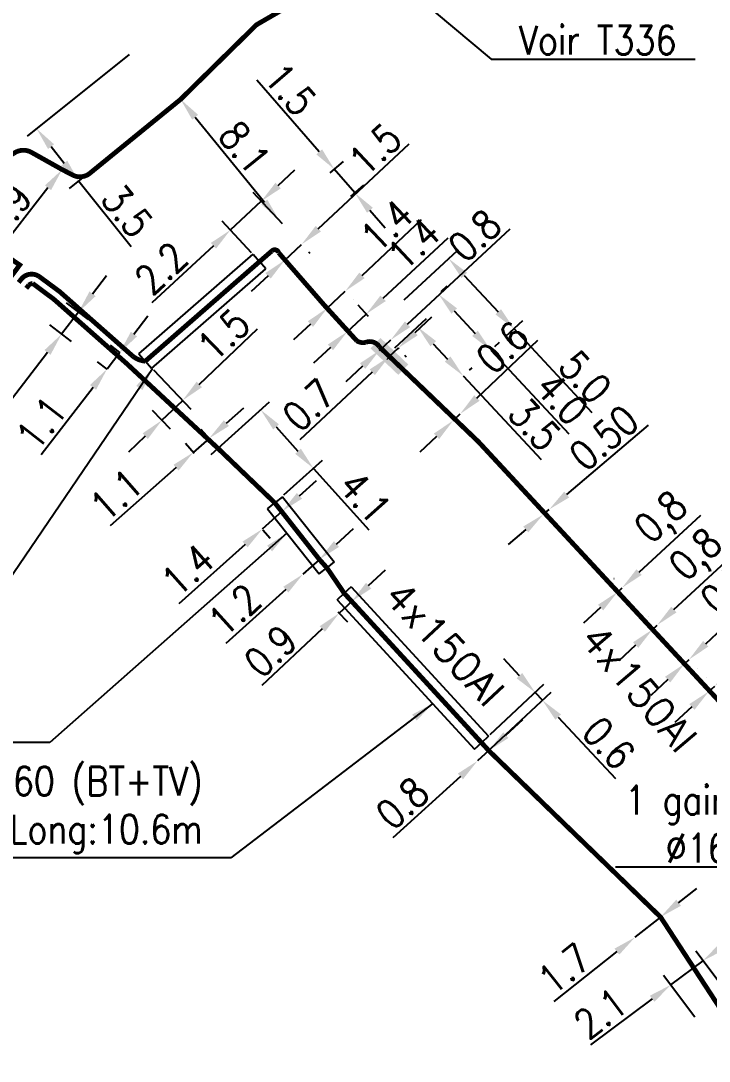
# Model space of a CAD drawing. Header units: millimetres. Extents: x 80000 to 81010, y 144000 to 145002.
# Drawn here: x 80829.4 to 80865.3, y 144301.1 to 144355.3 of the extents above; entities that cross this region are included whole.
import ezdxf
from ezdxf.enums import TextEntityAlignment as Align

# ---------------------------------------------------------------- set-up
doc = ezdxf.new("R2010")
doc.units = ezdxf.units.MM
doc.header["$PDMODE"] = 34
doc.linetypes.add('B_ST_AL', pattern=[2000, 1000, 1000])
doc.layers.get('0').update_dxf_attribs({"linetype": 'CONTINUOUS'})
doc.layers.get('Defpoints').update_dxf_attribs({"linetype": 'CONTINUOUS'})
for name, color, linetype in [('B_100', 3, 'CONTINUOUS'), ('B_300', 7, 'CONTINUOUS'), ('B_400', 7, 'CONTINUOUS')]:
    doc.layers.add(name, color=color, linetype=linetype)
doc.styles.add('M_ROMANS', font='ROMANS.shx', dxfattribs={"width": 0.75})
doc.styles.get("Standard").update_dxf_attribs({"font": 'romans.shx', "width": 0.85})
doc.dimstyles.get("Standard").update_dxf_attribs({"dimtxt": 1.5, "dimasz": 1.2, "dimexe": 0.625, "dimexo": 0.625, "dimgap": 0.25, "dimtad": 1, "dimdec": 1, "dimzin": 0, "dimdsep": 46, "dimtxsty": 'Standard', "dimcen": -0.5, "dimadec": 0, "dimazin": 0, "dimtfac": 1, "dimtdec": 1, "dimtmove": 0, "dimatfit": 3, "dimfxl": 0, "dimtolj": 1, "dimtzin": 0, "dimarcsym": 0})

# ---------------------------------------------------------------- blocks, each defined once
blk = doc.blocks.new('*D161')
at = {"layer": 'B_100', "color": 0, "linetype": 'Continuous', "lineweight": -2, "transparency": 16777216}
for p, q in [((80844.975, 144348.478), (80841.733, 144352.211)), ((80845.552, 144347.39), (80846.233, 144347.982)), ((80846.831, 144346.34), (80845.761, 144347.572)), ((80846.622, 144346.158), (80847.303, 144346.75)), ((80847.618, 144345.434), (80848.404, 144344.528))]:
    blk.add_line(p, q, dxfattribs=at)
at = {"layer": 'B_100', "color": 0, "linetype": 'Continuous', "transparency": 16777216}
for points in [[(80845.126, 144348.609), (80844.824, 144348.347), (80845.761, 144347.572)], [(80847.769, 144345.565), (80847.467, 144345.303), (80846.831, 144346.34)]]:
    blk.add_solid(points, dxfattribs=at)
at = {"layer": 'Defpoints', "color": 0, "linetype": 'Continuous', "transparency": 16777216}
for p in [(80845.08, 144346.98), (80846.831, 144346.34), (80846.15, 144345.748)]:
    blk.add_point(p, dxfattribs=at)
at = {"layer": 'B_100', "color": 0, "linetype": 'Continuous', "transparency": 16777216, "insert": (80843.468, 144351.739), "char_height": 1.5, "attachment_point": 5, "rotation": 310.9672}
blk.add_mtext('\\A1;1.5', dxfattribs=at)
blk = doc.blocks.new('*D166')
at = {"layer": 'B_100', "color": 0, "linetype": 'Continuous', "lineweight": -2, "transparency": 16777216}
for p, q in [((80849.403, 144340.77), (80852.169, 144343.346)), ((80852.53, 144342.042), (80854.293, 144340.147)), ((80854.691, 144338.878), (80855.569, 144339.695)), ((80855.111, 144339.269), (80859.171, 144334.909))]:
    blk.add_line(p, q, dxfattribs=at)
at = {"layer": 'B_100', "color": 0, "linetype": 'Continuous', "transparency": 16777216}
for points in [[(80852.676, 144342.178), (80852.383, 144341.905), (80851.712, 144342.92)], [(80854.44, 144340.284), (80854.147, 144340.011), (80855.111, 144339.269)]]:
    blk.add_solid(points, dxfattribs=at)
at = {"layer": 'Defpoints', "color": 0, "linetype": 'Continuous', "transparency": 16777216}
for p in [(80848.945, 144340.344), (80855.111, 144339.269), (80854.234, 144338.452)]:
    blk.add_point(p, dxfattribs=at)
at = {"layer": 'B_100', "color": 0, "linetype": 'Continuous', "transparency": 16777216, "insert": (80858.822, 144336.751), "char_height": 1.5, "attachment_point": 5, "rotation": 312.9569}
blk.add_mtext('\\A1;5.0', dxfattribs=at)
blk = doc.blocks.new('*D167')
at = {"layer": 'B_100', "color": 0, "linetype": 'Continuous', "lineweight": -2, "transparency": 16777216}
for p, q in [((80851.331, 144341.201), (80851.643, 144341.492)), ((80852.004, 144340.188), (80853.089, 144339.023)), ((80854.124, 144338.347), (80854.364, 144338.571)), ((80853.907, 144338.145), (80857.966, 144333.785))]:
    blk.add_line(p, q, dxfattribs=at)
at = {"layer": 'B_100', "color": 0, "linetype": 'Continuous', "transparency": 16777216}
for points in [[(80852.15, 144340.324), (80851.857, 144340.052), (80851.186, 144341.066)], [(80853.235, 144339.159), (80852.942, 144338.887), (80853.907, 144338.145)]]:
    blk.add_solid(points, dxfattribs=at)
at = {"layer": 'Defpoints', "color": 0, "linetype": 'Continuous', "transparency": 16777216}
for p in [(80850.874, 144340.775), (80853.666, 144337.921), (80853.907, 144338.145)]:
    blk.add_point(p, dxfattribs=at)
at = {"layer": 'B_100', "color": 0, "linetype": 'Continuous', "transparency": 16777216, "insert": (80857.617, 144335.627), "char_height": 1.5, "attachment_point": 5, "rotation": 312.9569}
blk.add_mtext('\\A1;4.0', dxfattribs=at)
blk = doc.blocks.new('*D168')
at = {"layer": 'B_100', "color": 0, "linetype": 'Continuous', "lineweight": -2, "transparency": 16777216}
for p, q in [((80861.626, 144326.586), (80864.839, 144329.551)), ((80860.08, 144326.008), (80860.079, 144326.009)), ((80860.322, 144326.23), (80860.32, 144326.232)), ((80860.503, 144325.55), (80860.744, 144325.773)), ((80859.621, 144324.736), (80858.739, 144323.922))]:
    blk.add_line(p, q, dxfattribs=at)
at = {"layer": 'B_100', "color": 0, "linetype": 'Continuous', "transparency": 16777216}
for points in [[(80861.49, 144326.733), (80861.762, 144326.439), (80860.744, 144325.773)], [(80859.485, 144324.883), (80859.756, 144324.589), (80860.503, 144325.55)]]:
    blk.add_solid(points, dxfattribs=at)
at = {"layer": 'Defpoints', "color": 0, "linetype": 'Continuous', "transparency": 16777216}
for p in [(80860.744, 144325.773), (80860.745, 144325.771), (80860.504, 144325.548)]:
    blk.add_point(p, dxfattribs=at)
at = {"layer": 'B_100', "color": 0, "linetype": 'Continuous', "transparency": 16777216, "insert": (80862.898, 144329.315), "char_height": 1.5, "attachment_point": 5, "rotation": 42.6994}
blk.add_mtext('\\A1;0,8', dxfattribs=at)
blk = doc.blocks.new('*D169')
at = {"layer": 'B_100', "color": 0, "linetype": 'Continuous', "lineweight": -2, "transparency": 16777216}
for p, q in [((80863.44, 144324.636), (80866.645, 144327.608)), ((80862.135, 144324.278), (80862.135, 144324.278)), ((80861.901, 144324.061), (80861.901, 144324.061)), ((80862.326, 144323.602), (80862.56, 144323.82)), ((80861.446, 144322.786), (80860.567, 144321.97))]:
    blk.add_line(p, q, dxfattribs=at)
at = {"layer": 'B_100', "color": 0, "linetype": 'Continuous', "transparency": 16777216}
for points in [[(80863.304, 144324.782), (80863.576, 144324.489), (80862.56, 144323.82)], [(80861.31, 144322.933), (80861.582, 144322.64), (80862.326, 144323.602)]]:
    blk.add_solid(points, dxfattribs=at)
at = {"layer": 'Defpoints', "color": 0, "linetype": 'Continuous', "transparency": 16777216}
for p in [(80862.326, 144323.602), (80862.56, 144323.82), (80862.56, 144323.82)]:
    blk.add_point(p, dxfattribs=at)
at = {"layer": 'B_100', "color": 0, "linetype": 'Continuous', "transparency": 16777216, "insert": (80864.705, 144327.368), "char_height": 1.5, "attachment_point": 5, "rotation": 42.846}
blk.add_mtext('\\A1;0,8', dxfattribs=at)
blk = doc.blocks.new('*D170')
at = {"layer": 'B_100', "color": 0, "linetype": 'Continuous', "lineweight": -2, "transparency": 16777216}
for p, q in [((80865.1, 144322.856), (80868.283, 144325.852)), ((80863.989, 144321.811), (80864.226, 144322.034)), ((80864.651, 144321.583), (80864.654, 144321.579)), ((80863.115, 144320.988), (80862.241, 144320.166)), ((80864.414, 144321.359), (80864.417, 144321.355))]:
    blk.add_line(p, q, dxfattribs=at)
at = {"layer": 'B_100', "color": 0, "linetype": 'Continuous', "transparency": 16777216}
for points in [[(80864.963, 144323.002), (80865.237, 144322.711), (80864.226, 144322.034)], [(80862.978, 144321.134), (80863.252, 144320.843), (80863.989, 144321.811)]]:
    blk.add_solid(points, dxfattribs=at)
at = {"layer": 'Defpoints', "color": 0, "linetype": 'Continuous', "transparency": 16777216}
for p in [(80864.223, 144322.038), (80864.226, 144322.034), (80863.985, 144321.814)]:
    blk.add_point(p, dxfattribs=at)
at = {"layer": 'B_100', "color": 0, "linetype": 'Continuous', "transparency": 16777216, "insert": (80866.345, 144325.598), "char_height": 1.5, "attachment_point": 5, "rotation": 43.2636}
blk.add_mtext('\\A1;0,7', dxfattribs=at)
blk = doc.blocks.new('*D171')
at = {"layer": 'B_100', "color": 0, "linetype": 'Continuous', "lineweight": -2, "transparency": 16777216}
for p, q in [((80866.45, 144321.466), (80869.67, 144324.422)), ((80865.145, 144321.112), (80865.143, 144321.115)), ((80864.842, 144320.834), (80864.84, 144320.837)), ((80865.262, 144320.376), (80865.565, 144320.655)), ((80864.378, 144319.565), (80863.494, 144318.754))]:
    blk.add_line(p, q, dxfattribs=at)
at = {"layer": 'B_100', "color": 0, "linetype": 'Continuous', "transparency": 16777216}
for points in [[(80866.314, 144321.613), (80866.585, 144321.319), (80865.565, 144320.655)], [(80864.243, 144319.712), (80864.514, 144319.418), (80865.262, 144320.376)]]:
    blk.add_solid(points, dxfattribs=at)
at = {"layer": 'Defpoints', "color": 0, "linetype": 'Continuous', "transparency": 16777216}
for p in [(80865.265, 144320.374), (80865.565, 144320.655), (80865.568, 144320.652)]:
    blk.add_point(p, dxfattribs=at)
at = {"layer": 'B_100', "color": 0, "linetype": 'Continuous', "transparency": 16777216, "insert": (80867.729, 144324.192), "char_height": 1.5, "attachment_point": 5, "rotation": 42.5467}
blk.add_mtext('\\A1;0,7', dxfattribs=at)
blk = doc.blocks.new('*D193')
at = {"layer": 'B_100', "color": 0, "linetype": 'Continuous', "lineweight": -2, "transparency": 16777216}
for p, q in [((80849.962, 144339.067), (80850.841, 144339.885)), ((80849.084, 144338.249), (80848.614, 144337.812)), ((80849.423, 144337.885), (80849.51, 144337.792)), ((80848.953, 144337.448), (80849.04, 144337.354)), ((80847.736, 144336.994), (80843.959, 144333.477))]:
    blk.add_line(p, q, dxfattribs=at)
at = {"layer": 'B_100', "color": 0, "linetype": 'Continuous', "transparency": 16777216}
for points in [[(80849.826, 144339.214), (80850.099, 144338.921), (80849.084, 144338.249)], [(80847.599, 144337.14), (80847.872, 144336.848), (80848.614, 144337.812)]]:
    blk.add_solid(points, dxfattribs=at)
at = {"layer": 'Defpoints', "color": 0, "linetype": 'Continuous', "transparency": 16777216}
for p in [(80848.997, 144338.343), (80849.084, 144338.249), (80848.527, 144337.905)]:
    blk.add_point(p, dxfattribs=at)
at = {"layer": 'B_100', "color": 0, "linetype": 'Continuous', "transparency": 16777216, "insert": (80844.438, 144335.29), "char_height": 1.5, "attachment_point": 5, "rotation": 42.9569}
blk.add_mtext('\\A1;0.7', dxfattribs=at)
blk = doc.blocks.new('*D194')
at = {"layer": 'B_100', "color": 0, "linetype": 'Continuous', "lineweight": -2, "transparency": 16777216}
for p, q in [((80849.577, 144339.499), (80854.912, 144344.466)), ((80848.113, 144338.136), (80848.698, 144338.681)), ((80849.09, 144338.261), (80849.124, 144338.224)), ((80848.504, 144337.716), (80848.539, 144337.678)), ((80847.235, 144337.318), (80846.357, 144336.5))]:
    blk.add_line(p, q, dxfattribs=at)
at = {"layer": 'B_100', "color": 0, "linetype": 'Continuous', "transparency": 16777216}
for points in [[(80849.44, 144339.645), (80849.713, 144339.352), (80848.698, 144338.681)], [(80847.098, 144337.465), (80847.371, 144337.172), (80848.113, 144338.136)]]:
    blk.add_solid(points, dxfattribs=at)
at = {"layer": 'Defpoints', "color": 0, "linetype": 'Continuous', "transparency": 16777216}
for p in [(80848.664, 144338.718), (80848.698, 144338.681), (80848.079, 144338.173)]:
    blk.add_point(p, dxfattribs=at)
at = {"layer": 'B_100', "color": 0, "linetype": 'Continuous', "transparency": 16777216, "insert": (80853.07, 144344.118), "char_height": 1.5, "attachment_point": 5, "rotation": 42.9569}
blk.add_mtext('\\A1;0.8', dxfattribs=at)
blk = doc.blocks.new('*D195')
at = {"layer": 'B_100', "color": 0, "linetype": 'Continuous', "lineweight": -2, "transparency": 16777216}
for p, q in [((80848.303, 144340.849), (80851.694, 144344.006)), ((80847.548, 144339.899), (80846.999, 144340.489)), ((80846.437, 144339.111), (80847.425, 144340.031)), ((80846.56, 144338.979), (80846.011, 144339.569)), ((80845.559, 144338.294), (80844.681, 144337.476))]:
    blk.add_line(p, q, dxfattribs=at)
at = {"layer": 'B_100', "color": 0, "linetype": 'Continuous', "transparency": 16777216}
for points in [[(80848.167, 144340.995), (80848.44, 144340.703), (80847.425, 144340.031)], [(80845.423, 144338.44), (80845.695, 144338.147), (80846.437, 144339.111)]]:
    blk.add_solid(points, dxfattribs=at)
at = {"layer": 'Defpoints', "color": 0, "linetype": 'Continuous', "transparency": 16777216}
for p in [(80847.425, 144340.031), (80847.974, 144339.442), (80846.986, 144338.522)]:
    blk.add_point(p, dxfattribs=at)
at = {"layer": 'B_100', "color": 0, "linetype": 'Continuous', "transparency": 16777216, "insert": (80849.896, 144343.698), "char_height": 1.5, "attachment_point": 5, "rotation": 42.9569}
blk.add_mtext('\\A1;1.4', dxfattribs=at)
blk = doc.blocks.new('*D196')
at = {"layer": 'B_100', "color": 0, "linetype": 'Continuous', "lineweight": -2, "transparency": 16777216}
for p, q in [((80847.203, 144342.044), (80850.293, 144344.962)), ((80845.39, 144340.332), (80846.331, 144341.22)), ((80846.753, 144340.773), (80846.76, 144340.766)), ((80845.812, 144339.884), (80845.819, 144339.877)), ((80844.517, 144339.508), (80843.645, 144338.684))]:
    blk.add_line(p, q, dxfattribs=at)
at = {"layer": 'B_100', "color": 0, "linetype": 'Continuous', "transparency": 16777216}
for points in [[(80847.066, 144342.189), (80847.341, 144341.898), (80846.331, 144341.22)], [(80844.38, 144339.653), (80844.655, 144339.362), (80845.39, 144340.332)]]:
    blk.add_solid(points, dxfattribs=at)
at = {"layer": 'Defpoints', "color": 0, "linetype": 'Continuous', "transparency": 16777216}
for p in [(80846.324, 144341.227), (80846.331, 144341.22), (80845.383, 144340.339)]:
    blk.add_point(p, dxfattribs=at)
at = {"layer": 'B_100', "color": 0, "linetype": 'Continuous', "transparency": 16777216, "insert": (80848.498, 144344.642), "char_height": 1.5, "attachment_point": 5, "rotation": 43.3575}
blk.add_mtext('\\A1;1.4', dxfattribs=at)
blk = doc.blocks.new('*D197')
at = {"layer": 'B_100', "color": 0, "linetype": 'Continuous', "lineweight": -2, "transparency": 16777216}
for p, q in [((80844.929, 144344.474), (80849.652, 144348.902)), ((80843.186, 144342.84), (80844.054, 144343.653)), ((80844.413, 144343.27), (80844.482, 144343.197)), ((80842.311, 144342.019), (80841.436, 144341.198)), ((80843.545, 144342.457), (80843.614, 144342.384))]:
    blk.add_line(p, q, dxfattribs=at)
at = {"layer": 'B_100', "color": 0, "linetype": 'Continuous', "transparency": 16777216}
for points in [[(80844.793, 144344.62), (80845.066, 144344.328), (80844.054, 144343.653)], [(80842.174, 144342.165), (80842.448, 144341.873), (80843.186, 144342.84)]]:
    blk.add_solid(points, dxfattribs=at)
at = {"layer": 'Defpoints', "color": 0, "linetype": 'Continuous', "transparency": 16777216}
for p in [(80843.985, 144343.726), (80844.054, 144343.653), (80843.118, 144342.913)]:
    blk.add_point(p, dxfattribs=at)
at = {"layer": 'B_100', "color": 0, "linetype": 'Continuous', "transparency": 16777216, "insert": (80847.877, 144348.609), "char_height": 1.5, "attachment_point": 5, "rotation": 43.1598}
blk.add_mtext('\\A1;1.5', dxfattribs=at)
blk = doc.blocks.new('*D198')
at = {"layer": 'B_100', "color": 0, "linetype": 'Continuous', "lineweight": -2, "transparency": 16777216}
for p, q in [((80848.911, 144338.263), (80850.552, 144339.79)), ((80850.912, 144338.486), (80851.658, 144337.684)), ((80852.806, 144337.114), (80852.933, 144337.232)), ((80852.476, 144336.806), (80856.535, 144332.446))]:
    blk.add_line(p, q, dxfattribs=at)
at = {"layer": 'B_100', "color": 0, "linetype": 'Continuous', "transparency": 16777216}
for points in [[(80851.058, 144338.622), (80850.765, 144338.349), (80850.094, 144339.364)], [(80851.804, 144337.821), (80851.512, 144337.548), (80852.476, 144336.806)]]:
    blk.add_solid(points, dxfattribs=at)
at = {"layer": 'Defpoints', "color": 0, "linetype": 'Continuous', "transparency": 16777216}
for p in [(80848.454, 144337.837), (80852.349, 144336.688), (80852.476, 144336.806)]:
    blk.add_point(p, dxfattribs=at)
at = {"layer": 'B_100', "color": 0, "linetype": 'Continuous', "transparency": 16777216, "insert": (80856.186, 144334.288), "char_height": 1.5, "attachment_point": 5, "rotation": 312.9569}
blk.add_mtext('\\A1;3.5', dxfattribs=at)
blk = doc.blocks.new('*D199')
at = {"layer": 'B_100', "color": 0, "linetype": 'Continuous', "lineweight": -2, "transparency": 16777216}
for p, q in [((80843.948, 144330.56), (80844.843, 144331.36)), ((80843.054, 144329.76), (80842.01, 144328.827)), ((80843.087, 144329.723), (80843.47, 144329.294)), ((80842.044, 144328.789), (80842.427, 144328.361)), ((80841.116, 144328.027), (80837.663, 144324.939))]:
    blk.add_line(p, q, dxfattribs=at)
at = {"layer": 'B_100', "color": 0, "linetype": 'Continuous', "transparency": 16777216}
for points in [[(80843.815, 144330.709), (80844.082, 144330.411), (80843.054, 144329.76)], [(80840.982, 144328.176), (80841.249, 144327.878), (80842.01, 144328.827)]]:
    blk.add_solid(points, dxfattribs=at)
at = {"layer": 'Defpoints', "color": 0, "linetype": 'Continuous', "transparency": 16777216}
for p in [(80842.671, 144330.188), (80841.627, 144329.255), (80842.01, 144328.827)]:
    blk.add_point(p, dxfattribs=at)
at = {"layer": 'B_100', "color": 0, "linetype": 'Continuous', "transparency": 16777216, "insert": (80838.133, 144326.701), "char_height": 1.5, "attachment_point": 5, "rotation": 41.8059}
blk.add_mtext('\\A1;1.4', dxfattribs=at)
blk = doc.blocks.new('*D200')
at = {"layer": 'B_100', "color": 0, "linetype": 'Continuous', "lineweight": -2, "transparency": 16777216}
for p, q in [((80840.144, 144334.348), (80841.043, 144335.143)), ((80839.294, 144333.498), (80838.832, 144334.021)), ((80839.246, 144333.553), (80838.422, 144332.824)), ((80838.47, 144332.77), (80838.008, 144333.292)), ((80837.523, 144332.029), (80834.093, 144328.993))]:
    blk.add_line(p, q, dxfattribs=at)
at = {"layer": 'B_100', "color": 0, "linetype": 'Continuous', "transparency": 16777216}
for points in [[(80840.012, 144334.498), (80840.277, 144334.198), (80839.246, 144333.553)], [(80837.391, 144332.178), (80837.656, 144331.879), (80838.422, 144332.824)]]:
    blk.add_solid(points, dxfattribs=at)
at = {"layer": 'Defpoints', "color": 0, "linetype": 'Continuous', "transparency": 16777216}
for p in [(80838.422, 144332.824), (80839.708, 144333.03), (80838.884, 144332.301)]:
    blk.add_point(p, dxfattribs=at)
at = {"layer": 'B_100', "color": 0, "linetype": 'Continuous', "transparency": 16777216, "insert": (80834.413, 144330.612), "char_height": 1.5, "attachment_point": 5, "rotation": 41.5031}
blk.add_mtext('\\A1;1.1', dxfattribs=at)
blk = doc.blocks.new('*D201')
at = {"layer": 'B_100', "color": 0, "linetype": 'Continuous', "lineweight": -2, "transparency": 16777216}
for p, q in [((80835.332, 144338.986), (80836.062, 144339.938)), ((80834.605, 144338.031), (80834.105, 144338.415)), ((80834.601, 144338.034), (80833.931, 144337.162)), ((80833.935, 144337.159), (80833.436, 144337.542)), ((80833.201, 144336.21), (80830.51, 144332.704))]:
    blk.add_line(p, q, dxfattribs=at)
at = {"layer": 'B_100', "color": 0, "linetype": 'Continuous', "transparency": 16777216}
for points in [[(80835.173, 144339.108), (80835.49, 144338.865), (80834.601, 144338.034)], [(80833.042, 144336.332), (80833.36, 144336.088), (80833.931, 144337.162)]]:
    blk.add_solid(points, dxfattribs=at)
at = {"layer": 'Defpoints', "color": 0, "linetype": 'Continuous', "transparency": 16777216}
for p in [(80833.931, 144337.162), (80835.101, 144337.651), (80834.431, 144336.778)]:
    blk.add_point(p, dxfattribs=at)
at = {"layer": 'B_100', "color": 0, "linetype": 'Continuous', "transparency": 16777216, "insert": (80830.516, 144334.354), "char_height": 1.5, "attachment_point": 5, "rotation": 52.4958}
blk.add_mtext('\\A1;1.1', dxfattribs=at)
blk = doc.blocks.new('*D202')
at = {"layer": 'B_100', "color": 0, "linetype": 'Continuous', "lineweight": -2, "transparency": 16777216}
for p, q in [((80854.692, 144318.095), (80855.58, 144318.902)), ((80853.804, 144317.288), (80853.212, 144316.75)), ((80852.323, 144315.944), (80848.802, 144312.745))]:
    blk.add_line(p, q, dxfattribs=at)
at = {"layer": 'B_100', "color": 0, "linetype": 'Continuous', "transparency": 16777216}
for points in [[(80854.557, 144318.243), (80854.826, 144317.947), (80853.804, 144317.288)], [(80852.189, 144316.092), (80852.458, 144315.795), (80853.212, 144316.75)]]:
    blk.add_solid(points, dxfattribs=at)
at = {"layer": 'Defpoints', "color": 0, "linetype": 'Continuous', "transparency": 16777216}
for p in [(80853.804, 144317.288), (80853.212, 144316.75), (80853.212, 144316.75)]:
    blk.add_point(p, dxfattribs=at)
at = {"layer": 'B_100', "color": 0, "linetype": 'Continuous', "transparency": 16777216, "insert": (80849.304, 144314.551), "char_height": 1.5, "attachment_point": 5, "rotation": 42.2577}
blk.add_mtext('\\A1;0.8', dxfattribs=at)
blk = doc.blocks.new('*D642')
at = {"layer": 'B_100', "color": 0, "linetype": 'Continuous', "lineweight": -2, "transparency": 16777216}
for p, q in [((80857.859, 144330.626), (80862.113, 144334.246)), ((80856.64, 144329.589), (80856.945, 144329.848)), ((80855.727, 144328.811), (80854.813, 144328.034))]:
    blk.add_line(p, q, dxfattribs=at)
at = {"layer": 'B_100', "color": 0, "linetype": 'Continuous', "transparency": 16777216}
for points in [[(80857.729, 144330.779), (80857.988, 144330.474), (80856.945, 144329.848)], [(80855.597, 144328.964), (80855.856, 144328.659), (80856.64, 144329.589)]]:
    blk.add_solid(points, dxfattribs=at)
at = {"layer": 'Defpoints', "color": 0, "linetype": 'Continuous', "transparency": 16777216}
for p in [(80856.64, 144329.589), (80856.945, 144329.848), (80856.945, 144329.848)]:
    blk.add_point(p, dxfattribs=at)
at = {"layer": 'B_100', "color": 0, "linetype": 'Continuous', "transparency": 16777216, "insert": (80859.794, 144333.587), "char_height": 1.5, "attachment_point": 5, "rotation": 40.4}
blk.add_mtext('\\A1;0.50', dxfattribs=at)
blk = doc.blocks.new('*D643')
at = {"layer": 'B_100', "color": 0, "linetype": 'Continuous', "lineweight": -2, "transparency": 16777216}
for p, q in [((80853.185, 144335.655), (80856.356, 144338.665)), ((80851.952, 144334.485), (80852.314, 144334.829)), ((80851.081, 144333.659), (80850.211, 144332.833))]:
    blk.add_line(p, q, dxfattribs=at)
at = {"layer": 'B_100', "color": 0, "linetype": 'Continuous', "transparency": 16777216}
for points in [[(80853.047, 144335.8), (80853.323, 144335.51), (80852.314, 144334.829)], [(80850.944, 144333.804), (80851.219, 144333.514), (80851.952, 144334.485)]]:
    blk.add_solid(points, dxfattribs=at)
at = {"layer": 'Defpoints', "color": 0, "linetype": 'Continuous', "transparency": 16777216}
for p in [(80851.952, 144334.485), (80852.314, 144334.829), (80852.314, 144334.829)]:
    blk.add_point(p, dxfattribs=at)
at = {"layer": 'B_100', "color": 0, "linetype": 'Continuous', "transparency": 16777216, "insert": (80854.517, 144338.298), "char_height": 1.5, "attachment_point": 5, "rotation": 43.5049}
blk.add_mtext('\\A1;0.6', dxfattribs=at)
blk = doc.blocks.new('*D645')
at = {"layer": 'B_100', "color": 0, "linetype": 'Continuous', "lineweight": -2, "transparency": 16777216}
blk.add_line((80830.857, 144346.607), (80828.095, 144343.055), dxfattribs=at)
at = {"layer": 'B_100', "color": 0, "linetype": 'Continuous', "transparency": 16777216}
for points in [[(80830.7, 144346.73), (80831.015, 144346.484), (80831.594, 144347.554)], [(80827.937, 144343.178), (80828.253, 144342.932), (80827.358, 144342.108)]]:
    blk.add_solid(points, dxfattribs=at)
at = {"layer": 'Defpoints', "color": 0, "linetype": 'Continuous', "transparency": 16777216}
for p in [(80831.594, 144347.554), (80827.358, 144342.108), (80827.358, 144342.108)]:
    blk.add_point(p, dxfattribs=at)
at = {"layer": 'B_100', "color": 0, "linetype": 'Continuous', "transparency": 16777216, "insert": (80828.687, 144345.445), "char_height": 1.5, "attachment_point": 5, "rotation": 52.126}
blk.add_mtext('\\A1;6.9', dxfattribs=at)
blk = doc.blocks.new('*D646')
at = {"layer": 'B_100', "color": 0, "linetype": 'Continuous', "lineweight": -2, "transparency": 16777216}
blk.add_line((80838.518, 144350.282), (80842.119, 144345.863), dxfattribs=at)
at = {"layer": 'B_100', "color": 0, "linetype": 'Continuous', "transparency": 16777216}
for points in [[(80838.673, 144350.408), (80838.363, 144350.155), (80837.76, 144351.212)], [(80842.274, 144345.989), (80841.964, 144345.737), (80842.877, 144344.933)]]:
    blk.add_solid(points, dxfattribs=at)
at = {"layer": 'Defpoints', "color": 0, "linetype": 'Continuous', "transparency": 16777216}
for p in [(80837.76, 144351.212), (80842.877, 144344.933), (80842.877, 144344.933)]:
    blk.add_point(p, dxfattribs=at)
at = {"layer": 'B_100', "color": 0, "linetype": 'Continuous', "transparency": 16777216, "insert": (80841.094, 144348.704), "char_height": 1.5, "attachment_point": 5, "rotation": 309.1752}
blk.add_mtext('\\A1;8.1', dxfattribs=at)
blk = doc.blocks.new('*D647')
at = {"layer": 'B_100', "color": 0, "linetype": 'Continuous', "lineweight": -2, "transparency": 16777216}
for p, q in [((80835.082, 144353.551), (80829.777, 144349.294)), ((80837.273, 144350.821), (80831.967, 144346.564)), ((80831.015, 144348.749), (80831.704, 144347.891)), ((80832.455, 144346.955), (80835.19, 144343.545))]:
    blk.add_line(p, q, dxfattribs=at)
at = {"layer": 'B_100', "color": 0, "linetype": 'Continuous', "transparency": 16777216}
for points in [[(80831.171, 144348.874), (80830.859, 144348.624), (80830.264, 144349.685)], [(80831.86, 144348.016), (80831.548, 144347.766), (80832.455, 144346.955)]]:
    blk.add_solid(points, dxfattribs=at)
at = {"layer": 'Defpoints', "color": 0, "linetype": 'Continuous', "transparency": 16777216}
for p in [(80835.57, 144353.942), (80837.76, 144351.212), (80832.455, 144346.955)]:
    blk.add_point(p, dxfattribs=at)
at = {"layer": 'B_100', "color": 0, "linetype": 'Continuous', "transparency": 16777216, "insert": (80834.978, 144345.408), "char_height": 1.5, "attachment_point": 5, "rotation": 308.7431}
blk.add_mtext('\\A1;3.5', dxfattribs=at)
blk = doc.blocks.new('B_300_03')
at = {"color": 0, "linetype": 'Continuous'}
blk.add_solid([(-1, 0.75), (-1, 0), (1, 0.75), (1, 0)], dxfattribs=at)
at = {"color": 0, "linetype": 'Continuous', "style": 'M_ROMANS', "width": 0.75, "flags": 3}
for tag, p in [('DEF_LEG', (0, -4.25)), ('DEF_COUP', (0, -6.75)), ('DEF_TYPE', (0, -9.25))]:
    blk.add_attdef(tag, text='', height=1.2, dxfattribs=at).set_placement(p, align=Align.MIDDLE)
blk = doc.blocks.new('*D1399')
at = {"layer": 'B_400', "color": 0, "linetype": 'Continuous', "lineweight": -2, "transparency": 16777216}
for p, q in [((80839.349, 144332.72), (80842.392, 144335.46)), ((80842.731, 144334.15), (80843.871, 144332.884)), ((80843.135, 144330.607), (80845.139, 144332.411)), ((80844.674, 144331.992), (80847.561, 144328.787))]:
    blk.add_line(p, q, dxfattribs=at)
at = {"layer": 'B_400', "color": 0, "linetype": 'Continuous', "transparency": 16777216}
for points in [[(80842.88, 144334.284), (80842.582, 144334.017), (80841.928, 144335.042)], [(80844.02, 144333.018), (80843.723, 144332.75), (80844.674, 144331.992)]]:
    blk.add_solid(points, dxfattribs=at)
at = {"layer": 'Defpoints', "color": 0, "linetype": 'Continuous', "transparency": 16777216}
for p in [(80841.928, 144335.042), (80838.884, 144332.301), (80842.671, 144330.188)]:
    blk.add_point(p, dxfattribs=at)
at = {"layer": 'B_400', "color": 0, "linetype": 'Continuous', "transparency": 16777216, "insert": (80847.365, 144330.499), "char_height": 1.5, "attachment_point": 5, "rotation": 312.0008}
blk.add_mtext('\\A1;4.1', dxfattribs=at)
blk = doc.blocks.new('*D1400')
at = {"layer": 'B_400', "color": 0, "linetype": 'Continuous', "lineweight": -2, "transparency": 16777216}
for p, q in [((80855.398, 144321.192), (80854.579, 144322.069)), ((80853.668, 144317.177), (80857.05, 144320.341)), ((80853.881, 144318.129), (80856.674, 144320.743)), ((80856.218, 144320.316), (80856.594, 144319.914)), ((80857.413, 144319.038), (80860.4, 144315.845))]:
    blk.add_line(p, q, dxfattribs=at)
at = {"layer": 'B_400', "color": 0, "linetype": 'Continuous', "transparency": 16777216}
for points in [[(80855.544, 144321.329), (80855.252, 144321.056), (80856.218, 144320.316)], [(80857.56, 144319.174), (80857.267, 144318.901), (80856.594, 144319.914)]]:
    blk.add_solid(points, dxfattribs=at)
at = {"layer": 'Defpoints', "color": 0, "linetype": 'Continuous', "transparency": 16777216}
for p in [(80856.594, 144319.914), (80853.424, 144317.702), (80853.212, 144316.75)]:
    blk.add_point(p, dxfattribs=at)
at = {"layer": 'B_400', "color": 0, "linetype": 'Continuous', "transparency": 16777216, "insert": (80860.047, 144317.686), "char_height": 1.5, "attachment_point": 5, "rotation": 313.0873}
blk.add_mtext('\\A1;0.6', dxfattribs=at)
blk = doc.blocks.new('*D1401')
at = {"layer": 'B_400', "color": 0, "linetype": 'Continuous', "lineweight": -2, "transparency": 16777216}
for p, q in [((80838.735, 144336.363), (80841.768, 144339.264)), ((80836.351, 144337.12), (80838.3, 144335.082)), ((80836.784, 144334.497), (80837.868, 144335.534)), ((80836.275, 144335.03), (80837.216, 144334.046)), ((80835.917, 144333.668), (80835.05, 144332.839))]:
    blk.add_line(p, q, dxfattribs=at)
at = {"layer": 'B_400', "color": 0, "linetype": 'Continuous', "transparency": 16777216}
for points in [[(80838.597, 144336.508), (80838.873, 144336.219), (80837.868, 144335.534)], [(80835.779, 144333.813), (80836.055, 144333.523), (80836.784, 144334.497)]]:
    blk.add_solid(points, dxfattribs=at)
at = {"layer": 'Defpoints', "color": 0, "linetype": 'Continuous', "transparency": 16777216}
for p in [(80835.919, 144337.572), (80835.843, 144335.482), (80836.784, 144334.497)]:
    blk.add_point(p, dxfattribs=at)
at = {"layer": 'B_400', "color": 0, "linetype": 'Continuous', "transparency": 16777216, "insert": (80839.997, 144338.953), "char_height": 1.5, "attachment_point": 5, "rotation": 43.7207}
blk.add_mtext('\\A1;1.5', dxfattribs=at)
blk = doc.blocks.new('*D1402')
at = {"layer": 'B_400', "color": 0, "linetype": 'Continuous', "lineweight": -2, "transparency": 16777216}
for p, q in [((80842.836, 144346.721), (80843.714, 144347.539)), ((80843.058, 144344.721), (80841.532, 144346.361)), ((80841.958, 144345.903), (80840.348, 144344.404)), ((80841.448, 144343.222), (80839.922, 144344.862)), ((80839.469, 144343.586), (80836.27, 144340.608))]:
    blk.add_line(p, q, dxfattribs=at)
at = {"layer": 'B_400', "color": 0, "linetype": 'Continuous', "transparency": 16777216}
for points in [[(80842.7, 144346.867), (80842.972, 144346.575), (80841.958, 144345.903)], [(80839.333, 144343.733), (80839.606, 144343.44), (80840.348, 144344.404)]]:
    blk.add_solid(points, dxfattribs=at)
at = {"layer": 'Defpoints', "color": 0, "linetype": 'Continuous', "transparency": 16777216}
for p in [(80841.958, 144345.903), (80843.484, 144344.264), (80841.874, 144342.765)]:
    blk.add_point(p, dxfattribs=at)
at = {"layer": 'B_400', "color": 0, "linetype": 'Continuous', "transparency": 16777216, "insert": (80836.749, 144342.42), "char_height": 1.5, "attachment_point": 5, "rotation": 42.9569}
blk.add_mtext('\\A1;2.2', dxfattribs=at)
blk = doc.blocks.new('*D1429')
at = {"layer": 'B_400', "color": 0, "linetype": 'Continuous', "lineweight": -2, "transparency": 16777216}
for p, q in [((80865.912, 144307.06), (80866.873, 144307.779)), ((80867.26, 144303.255), (80864.577, 144306.841)), ((80864.951, 144306.341), (80863.27, 144305.083)), ((80864.523, 144303.407), (80862.895, 144305.583)), ((80862.309, 144304.364), (80859.1, 144301.964))]:
    blk.add_line(p, q, dxfattribs=at)
at = {"layer": 'B_400', "color": 0, "linetype": 'Continuous', "transparency": 16777216}
for points in [[(80865.792, 144307.22), (80866.032, 144306.9), (80864.951, 144306.341)], [(80862.189, 144304.524), (80862.428, 144304.204), (80863.27, 144305.083)]]:
    blk.add_solid(points, dxfattribs=at)
at = {"layer": 'Defpoints', "color": 0, "linetype": 'Continuous', "transparency": 16777216}
for p in [(80863.27, 144305.083), (80864.898, 144302.907), (80867.634, 144302.754)]:
    blk.add_point(p, dxfattribs=at)
at = {"layer": 'B_400', "color": 0, "linetype": 'Continuous', "transparency": 16777216, "insert": (80859.625, 144303.605), "char_height": 1.5, "attachment_point": 5, "rotation": 36.8006}
blk.add_mtext('\\A1;2.1', dxfattribs=at)
blk = doc.blocks.new('*D1442')
at = {"layer": 'B_100', "color": 0, "linetype": 'Continuous', "lineweight": -2, "transparency": 16777216}
for p, q in [((80833.175, 144341.082), (80833.906, 144342.034)), ((80831.811, 144340.617), (80832.941, 144339.75)), ((80832.445, 144340.131), (80831.562, 144338.98)), ((80830.928, 144339.467), (80832.058, 144338.6)), ((80830.831, 144338.028), (80827.14, 144333.219))]:
    blk.add_line(p, q, dxfattribs=at)
at = {"layer": 'B_100', "color": 0, "linetype": 'Continuous', "transparency": 16777216}
for points in [[(80833.017, 144341.204), (80833.334, 144340.961), (80832.445, 144340.131)], [(80830.673, 144338.15), (80830.99, 144337.906), (80831.562, 144338.98)]]:
    blk.add_solid(points, dxfattribs=at)
at = {"layer": 'Defpoints', "color": 0, "linetype": 'Continuous', "transparency": 16777216}
for p in [(80831.315, 144340.997), (80830.432, 144339.847), (80831.562, 144338.98)]:
    blk.add_point(p, dxfattribs=at)
at = {"layer": 'B_100', "color": 0, "linetype": 'Continuous', "transparency": 16777216, "insert": (80827.257, 144335.013), "char_height": 1.5, "attachment_point": 5, "rotation": 52.4958}
blk.add_mtext('\\A1;1.5', dxfattribs=at)
blk = doc.blocks.new('*D1443')
at = {"layer": 'B_100', "color": 0, "linetype": 'Continuous', "lineweight": -2, "transparency": 16777216}
for p, q in [((80845.874, 144328.05), (80846.766, 144328.853)), ((80844.983, 144327.247), (80844.128, 144326.478)), ((80843.236, 144325.675), (80840.123, 144322.872))]:
    blk.add_line(p, q, dxfattribs=at)
at = {"layer": 'B_100', "color": 0, "linetype": 'Continuous', "transparency": 16777216}
for points in [[(80845.741, 144328.199), (80846.008, 144327.902), (80844.983, 144327.247)], [(80843.102, 144325.823), (80843.37, 144325.526), (80844.128, 144326.478)]]:
    blk.add_solid(points, dxfattribs=at)
at = {"layer": 'Defpoints', "color": 0, "linetype": 'Continuous', "transparency": 16777216}
for p in [(80844.983, 144327.247), (80844.128, 144326.478), (80844.128, 144326.478)]:
    blk.add_point(p, dxfattribs=at)
at = {"layer": 'B_100', "color": 0, "linetype": 'Continuous', "transparency": 16777216, "insert": (80840.565, 144324.615), "char_height": 1.5, "attachment_point": 5, "rotation": 42.0008}
blk.add_mtext('\\A1;1.2', dxfattribs=at)
blk = doc.blocks.new('*D1444')
at = {"layer": 'B_100', "color": 0, "linetype": 'Continuous', "lineweight": -2, "transparency": 16777216}
for p, q in [((80847.55, 144325.883), (80848.426, 144326.703)), ((80846.674, 144325.064), (80846.013, 144324.446)), ((80846.702, 144325.033), (80847.1, 144324.607)), ((80845.948, 144324.516), (80846.44, 144323.99)), ((80845.137, 144323.626), (80841.989, 144320.682))]:
    blk.add_line(p, q, dxfattribs=at)
at = {"layer": 'B_100', "color": 0, "linetype": 'Continuous', "transparency": 16777216}
for points in [[(80847.413, 144326.029), (80847.687, 144325.737), (80846.674, 144325.064)], [(80845, 144323.772), (80845.274, 144323.48), (80846.013, 144324.446)]]:
    blk.add_solid(points, dxfattribs=at)
at = {"layer": 'Defpoints', "color": 0, "linetype": 'Continuous', "transparency": 16777216}
for p in [(80846.275, 144325.489), (80845.521, 144324.973), (80846.013, 144324.446)]:
    blk.add_point(p, dxfattribs=at)
at = {"layer": 'B_100', "color": 0, "linetype": 'Continuous', "transparency": 16777216, "insert": (80842.442, 144322.474), "char_height": 1.5, "attachment_point": 5, "rotation": 43.0873}
blk.add_mtext('\\A1;0.9', dxfattribs=at)
blk = doc.blocks.new('*D1446')
at = {"layer": 'B_100', "color": 0, "linetype": 'Continuous', "lineweight": -2, "transparency": 16777216}
for p, q in [((80863.686, 144309.366), (80864.626, 144310.111)), ((80862.745, 144308.62), (80861.413, 144307.564)), ((80860.473, 144306.819), (80857.19, 144304.217))]:
    blk.add_line(p, q, dxfattribs=at)
at = {"layer": 'B_100', "color": 0, "linetype": 'Continuous', "transparency": 16777216}
for points in [[(80863.561, 144309.523), (80863.81, 144309.209), (80862.745, 144308.62)], [(80860.348, 144306.976), (80860.597, 144306.662), (80861.413, 144307.564)]]:
    blk.add_solid(points, dxfattribs=at)
at = {"layer": 'Defpoints', "color": 0, "linetype": 'Continuous', "transparency": 16777216}
for p in [(80862.745, 144308.62), (80861.413, 144307.564), (80861.413, 144307.564)]:
    blk.add_point(p, dxfattribs=at)
at = {"layer": 'B_100', "color": 0, "linetype": 'Continuous', "transparency": 16777216, "insert": (80857.74, 144305.929), "char_height": 1.5, "attachment_point": 5, "rotation": 38.4041}
blk.add_mtext('\\A1;1.7', dxfattribs=at)

msp = doc.modelspace()

# ---------------------------------------------------------------- linework, layer by layer
at = {"layer": 'B_100', "linetype": 'B_ST_AL', "const_width": 0.25, "flags": 128}
for points in [[(80828.935, 144341.983), (80829.386, 144342.586), (80827.404, 144343.933, 0.213555), (80826.06, 144345.513, -0.399961), (80826.349, 144346.718), (80828.893, 144348.291), (80829.095, 144348.412, -0.273377), (80829.969, 144348.466), (80831.594, 144347.554), (80832.135, 144347.272, 0.318459), (80833.085, 144347.402), (80837.76, 144351.212), (80841.713, 144355.098), (80847.671, 144358.554)], [(80829.33, 144341.675), (80829.468, 144341.85, -0.405412), (80830.42, 144341.969), (80831.454, 144341.205), (80835.269, 144337.836), (80835.269, 144337.836), (80835.269, 144337.836), (80835.269, 144337.836, 0.146148), (80835.919, 144337.572), (80841.874, 144342.765), (80842.492, 144343.3, -0.6055), (80842.865, 144343.222), (80845.257, 144340.472), (80846.929, 144338.638, 0.208709), (80847.391, 144338.554, -0.36407), (80848.116, 144338.313), (80853.26, 144333.381), (80874.05, 144310.958), (80874.738, 144310.088, 0.400496), (80876.052, 144309.991), (80876.803, 144310.698)], [(80829.725, 144341.368), (80829.861, 144341.541, -0.113502), (80830.058, 144341.625), (80831.164, 144340.798), (80834.944, 144337.456), (80839.708, 144333.03), (80842.671, 144330.188), (80844.983, 144327.247), (80845.37, 144326.818), (80846.275, 144325.489), (80853.424, 144317.702), (80853.804, 144317.288), (80862.745, 144308.62), (80867.341, 144301.572), (80870.679, 144297.444), (80875.819, 144290.746), (80878.273, 144287.531), (80878.273, 144287.531), (80878.617, 144287.103), (80879.202, 144286.254, -0.3597), (80879.025, 144285.594, -0.286288), (80878.322, 144285.785), (80878.207, 144285.952)]]:
    msp.add_lwpolyline(points, format="xyb", dxfattribs=at)
at = {"layer": 'B_400', "color": 7, "linetype": 'CONTINUOUS'}
for p, q in [((80835.59, 144337.949), (80841.545, 144343.142)), ((80841.545, 144343.142), (80841.874, 144342.765)), ((80842.203, 144342.388), (80841.874, 144342.765)), ((80836.248, 144337.195), (80842.203, 144342.388)), ((80835.59, 144337.949), (80835.919, 144337.572)), ((80836.248, 144337.195), (80835.919, 144337.572)), ((80842.28, 144329.876), (80842.671, 144330.188)), ((80843.061, 144330.501), (80842.671, 144330.188)), ((80843.061, 144330.501), (80845.76, 144327.13)), ((80842.28, 144329.876), (80844.979, 144326.505)), ((80845.76, 144327.13), (80845.37, 144326.818)), ((80844.979, 144326.505), (80845.37, 144326.818)), ((80846.644, 144325.827), (80846.275, 144325.489)), ((80846.644, 144325.827), (80853.792, 144318.041)), ((80845.907, 144325.151), (80846.275, 144325.489)), ((80845.907, 144325.151), (80853.056, 144317.364)), ((80853.056, 144317.364), (80853.424, 144317.702)), ((80853.792, 144318.041), (80853.424, 144317.702))]:
    msp.add_line(p, q, dxfattribs=at)

# ---------------------------------------------------------------- block references
at = {"layer": 'B_300', "linetype": 'ByBlock', "rotation": 316.3038517115629}
msp.add_blockref('B_300_03', (80848.368, 144337.552), dxfattribs=at)

# ---------------------------------------------------------------- texts
at = {"layer": 'B_100', "linetype": 'Continuous'}
for rotation, p in [(312.9158, (80851.504, 144322.864)), (310.5151, (80861.623, 144320.536))]:
    msp.add_text('4x150Al', height=1.5, rotation=rotation, dxfattribs=at).set_placement(p, align=Align.MIDDLE)
at = {"layer": 'B_100', "linetype": 'Continuous', "insert": (80855.378, 144354.297), "char_height": 1.5, "attachment_point": 4}
msp.add_mtext('\\A1;Voir T336', dxfattribs=at)
at = {"layer": 'B_400', "linetype": 'Continuous', "char_height": 1.5, "attachment_point": 9}
for s, insert in [('1 gaine %%C160 (BT+TV)\\PLong:10.6m', (80838.917, 144311.951)), ('1 gaine\\P%%C160', (80867.386, 144311.461))]:
    msp.add_mtext(s, dxfattribs=dict(at, insert=insert))

# ---------------------------------------------------------------- dimensions: what is measured, and where the dimension line sits
at = {"layer": 'B_100', "linetype": 'Continuous'}
for base, p1, p2, angle, picture, middle in [((80832.455, 144346.955), (80835.57, 144353.942), (80837.76, 144351.212), 308.7431, '*D647', (80834.198, 144344.782)), ((80848.698, 144338.681), (80848.079, 144338.173), (80848.664, 144338.718), 42.9569, '*D194', (80853.751, 144343.386)), ((80847.425, 144340.031), (80846.986, 144338.522), (80847.974, 144339.442), 42.9569, '*D195', (80850.577, 144342.966)), ((80833.931, 144337.162), (80835.101, 144337.651), (80834.431, 144336.778), 232.4958, '*D201', (80831.309, 144333.745)), ((80838.422, 144332.824), (80839.708, 144333.03), (80838.884, 144332.301), 221.5031, '*D200', (80835.076, 144329.863)), ((80842.01, 144328.827), (80842.671, 144330.188), (80841.627, 144329.255), 221.8059, '*D199', (80838.8, 144325.956)), ((80853.212, 144316.75), (80853.804, 144317.288), (80853.212, 144316.75), 222.2577, '*D202', (80849.976, 144313.811))]:
    dim = msp.add_linear_dim(base=base, p1=p1, p2=p2, angle=angle, dimstyle='Standard', dxfattribs=at)
    dim.commit()
    dim.dimension.update_dxf_attribs({"geometry": picture, "text_midpoint": middle, "dimtype": 161})
for base, p1, p2, angle, text, picture, middle, dimtype in [((80846.831, 144346.34), (80845.08, 144346.98), (80846.15, 144345.748), 310.9672, '1.5', '*D161', (80842.713, 144351.083), 161), ((80844.054, 144343.653), (80843.118, 144342.913), (80843.985, 144343.726), 43.1598, '1.5', '*D197', (80848.561, 144347.88), 161), ((80855.111, 144339.269), (80848.945, 144340.344), (80854.234, 144338.452), 132.9569, '5.0', '*D166', (80858.09, 144336.07), 160), ((80853.907, 144338.145), (80850.874, 144340.775), (80853.666, 144337.921), 132.9569, '4.0', '*D167', (80856.885, 144334.945), 160), ((80849.084, 144338.249), (80848.527, 144337.905), (80848.997, 144338.343), 42.9569, '0.7', '*D193', (80845.119, 144334.558), 161), ((80852.476, 144336.806), (80848.454, 144337.837), (80852.349, 144336.688), 132.9569, '3.5', '*D198', (80855.455, 144333.607), 160)]:
    dim = msp.add_linear_dim(base=base, p1=p1, p2=p2, angle=angle, text=text, dimstyle='Standard', dxfattribs=at)
    dim.commit()
    dim.dimension.update_dxf_attribs({"geometry": picture, "text_midpoint": middle, "dimtype": dimtype})
for p1, p2, picture, middle in [((80837.76, 144351.212), (80842.877, 144344.933), '*D646', (80841.094, 144348.704)), ((80831.594, 144347.554), (80827.358, 144342.108), '*D645', (80828.687, 144345.445))]:
    dim = msp.add_aligned_dim(p1=p1, p2=p2, distance=0, dimstyle='Standard', dxfattribs=at)
    dim.commit()
    dim.dimension.update_dxf_attribs({"geometry": picture, "text_midpoint": middle})
for p1, p2, distance, text, picture, middle in [((80845.383, 144340.339), (80846.324, 144341.227), -0.01, '1.4', '*D196', (80848.498, 144344.642)), ((80851.952, 144334.485), (80852.314, 144334.829), 0, '0.6', '*D643', (80854.517, 144338.298)), ((80856.64, 144329.589), (80856.945, 144329.848), 0, '0.50', '*D642', (80859.794, 144333.587)), ((80860.504, 144325.548), (80860.745, 144325.771), 0.002, '0,8', '*D168', (80862.898, 144329.315)), ((80862.326, 144323.602), (80862.56, 144323.82), 0, '0,8', '*D169', (80864.705, 144327.368)), ((80863.985, 144321.814), (80864.223, 144322.038), -0.005, '0,7', '*D170', (80866.345, 144325.598)), ((80865.265, 144320.374), (80865.568, 144320.652), 0.004, '0,7', '*D171', (80867.729, 144324.192))]:
    dim = msp.add_aligned_dim(p1=p1, p2=p2, distance=distance, text=text, dimstyle='Standard', dxfattribs=at)
    dim.commit()
    dim.dimension.update_dxf_attribs({"geometry": picture, "text_midpoint": middle})
for base, p1, p2, angle, picture, middle in [((80831.5619, 144338.9802), (80831.315, 144340.9975), (80830.4322, 144339.8472), 52.4958, '*D1442', (80828.0502, 144334.4044)), ((80844.12798, 144326.47775), (80844.98259, 144327.24726), (80844.12798, 144326.47775), 42.00082, '*D1443', (80841.23373, 144323.87169)), ((80846.013, 144324.446), (80846.275, 144325.489), (80845.521, 144324.973), 43.0873, '*D1444', (80843.125, 144321.744)), ((80861.413, 144307.564), (80862.745, 144308.62), (80861.413, 144307.564), 38.4041, '*D1446', (80858.361, 144305.145))]:
    dim = msp.add_linear_dim(base=base, p1=p1, p2=p2, angle=angle, dimstyle='Standard', override={"dimfxl": 1.25}, dxfattribs=at)
    dim.commit()
    dim.dimension.update_dxf_attribs({"geometry": picture, "text_midpoint": middle, "dimtype": 160})
at = {"layer": 'B_400', "linetype": 'Continuous'}
for base, p1, p2, angle, picture, middle in [((80841.958, 144345.903), (80841.874, 144342.765), (80843.484, 144344.264), 222.9569, '*D1402', (80837.431, 144341.688)), ((80836.784, 144334.497), (80835.919, 144337.572), (80835.843, 144335.482), 43.7207, '*D1401', (80840.688, 144338.231)), ((80841.928, 144335.042), (80842.671, 144330.188), (80838.884, 144332.301), 312.0008, '*D1399', (80846.622, 144329.83)), ((80856.594, 144319.914), (80853.424, 144317.702), (80853.212, 144316.75), 133.0873, '*D1400', (80859.316, 144317.003)), ((80863.27, 144305.083), (80867.634, 144302.754), (80864.898, 144302.907), 36.8006, '*D1429', (80860.224, 144302.804))]:
    dim = msp.add_linear_dim(base=base, p1=p1, p2=p2, angle=angle, dimstyle='Standard', override={"dimfxl": 1.25}, dxfattribs=at)
    dim.commit()
    dim.dimension.update_dxf_attribs({"geometry": picture, "text_midpoint": middle, "dimtype": 160})

# ---------------------------------------------------------------- leaders
at = {"layer": 'B_100', "linetype": 'Continuous', "annotation_type": 0, "has_hookline": 1, "hookline_direction": 0, "text_width": 9.168}
msp.add_leader([(80847.671, 144358.554), (80853.928, 144353.297), (80855.128, 144353.297)], dimstyle='Standard', dxfattribs=at)
at = {"layer": 'B_400', "linetype": 'Continuous', "annotation_type": 0, "has_hookline": 1, "hookline_direction": 1}
for points, text_width in [([(80836.29, 144337.173), (80826.835, 144323.258), (80825.635, 144323.258)], 13.054), ([(80843.292, 144328.612), (80830.954, 144317.719), (80829.754, 144317.719)], 21.857), ([(80850.885, 144319.738), (80840.367, 144311.701), (80839.167, 144311.701)], 21.857), ([(80871.105, 144306.32), (80868.836, 144311.211), (80867.636, 144311.211)], 6.982)]:
    msp.add_leader(points, dimstyle='Standard', override={"dimfxl": 1.25}, dxfattribs=dict(at, text_width=text_width))

doc.saveas('drawing.dxf')
